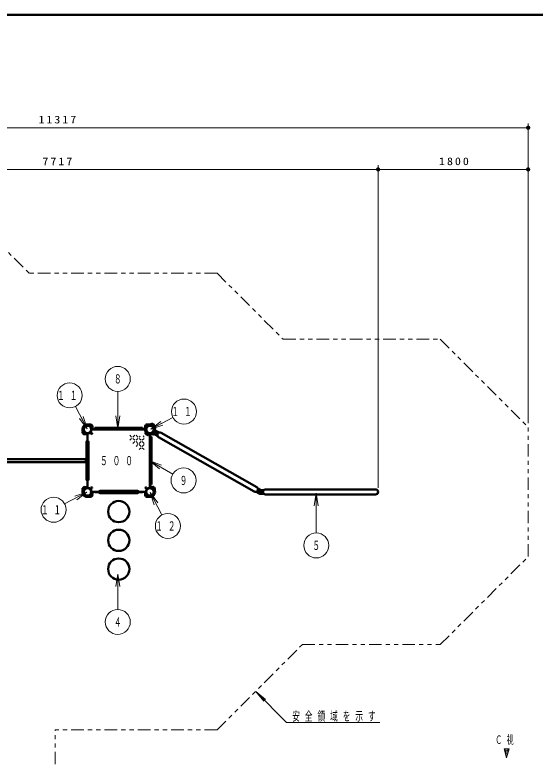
# Model space of a CAD drawing. Units: millimetres on the paper, scale 1:50. Extents: x -385 to 0, y -594 to 267.
# Drawn here: x -256.8 to -132, y 88.3 to 267 of the extents above; entities that cross this region are included whole.
import ezdxf
from ezdxf.enums import TextEntityAlignment as Align

# ---------------------------------------------------------------- set-up
doc = ezdxf.new("R2010")
doc.units = ezdxf.units.MM
for name, pattern in [('USER1', [4.5, 2.5, -2]), ('USER2', [6, 3, -1, 1, -1]), ('USER3', [8, 3, -1, 1, -1, 1, -1])]:
    doc.linetypes.add(name, pattern=pattern)
doc.layers.add('LY_1', color=140, linetype='Continuous', lineweight=50)
doc.styles.add('ＭＳ ゴシック', font='')
doc.styles.get('ＭＳ ゴシック').set_extended_font_data('MS Gothic')

# ---------------------------------------------------------------- blocks, each defined once
blk = doc.blocks.new('filled_dot')
at = {"color": 0, "linetype": 'Continuous', "lineweight": -2, "const_width": 1.25}
blk.add_lwpolyline([(-0.625, 0, 1), (0.625, 0, 1)], format="xyb", close=True, dxfattribs=at)

msp = doc.modelspace()

# ---------------------------------------------------------------- linework, layer by layer
at = {"layer": 'LY_1', "color": 7}
msp.add_line((0, 267), (-385, 267), dxfattribs=at)
at = {"layer": 'LY_1', "color": 7, "lineweight": 13}
for p, q in [((-359.97, 239.948), (-133.639, 239.948)), ((-133.639, 169.125), (-133.639, 240.948)), ((-169.639, 153.608), (-169.639, 230.948)), ((-323.97, 229.948), (-169.639, 229.948)), ((-169.639, 229.948), (-133.639, 229.948)), ((-232.129, 167.84), (-232.12, 176.72)), ((-239.432, 167.778), (-242.26, 173.108)), ((-239.432, 167.778), (-241.28, 170.194)), ((-239.432, 167.778), (-240.838, 170.428)), ((-240.396, 170.663), (-239.432, 167.778)), ((-232.129, 167.84), (-232.626, 170.841)), ((-231.626, 170.84), (-232.129, 167.84)), ((-232.129, 167.84), (-232.126, 170.84)), ((-224.216, 167.655), (-218.886, 170.483)), ((-224.216, 167.655), (-221.8, 169.503)), ((-224.216, 167.655), (-221.566, 169.061)), ((-221.331, 168.619), (-224.216, 167.655)), ((-229.237, 166.206), (-228.787, 165.756)), ((-228.487, 165.756), (-228.037, 166.206)), ((-227.737, 166.206), (-227.287, 165.756)), ((-229.237, 165.006), (-228.787, 165.456)), ((-228.487, 165.456), (-228.037, 165.006)), ((-228.487, 164.256), (-228.037, 164.706)), ((-227.737, 165.006), (-227.287, 165.456)), ((-227.737, 164.706), (-227.287, 164.256)), ((-226.987, 165.756), (-226.748, 165.996)), ((-226.987, 165.456), (-226.537, 165.006)), ((-226.987, 164.256), (-226.537, 164.706)), ((-226.237, 165.006), (-225.787, 165.456)), ((-226.237, 164.706), (-225.787, 164.256)), ((-226.055, 166.024), (-225.787, 165.756)), ((-227.737, 163.506), (-227.287, 163.956)), ((-226.987, 163.956), (-226.537, 163.506)), ((-226.987, 162.756), (-226.537, 163.206)), ((-226.237, 163.506), (-225.787, 163.956)), ((-226.237, 163.206), (-225.787, 162.756)), ((-222.113, 158.16), (-224.45, 160.106)), ((-224.45, 160.106), (-221.608, 159.023)), ((-224.45, 160.106), (-221.861, 158.592)), ((-224.45, 160.106), (-218.927, 156.876)), ((-239.555, 152.562), (-244.885, 149.734)), ((-242.439, 151.598), (-239.555, 152.562)), ((-239.555, 152.562), (-242.205, 151.156)), ((-239.555, 152.562), (-241.971, 150.714)), ((-223.375, 149.554), (-224.339, 152.439)), ((-224.339, 152.439), (-222.491, 150.023)), ((-224.339, 152.439), (-222.933, 149.789)), ((-224.339, 152.439), (-221.511, 147.109)), ((-184.996, 149.311), (-184.497, 152.312)), ((-184.497, 152.312), (-183.996, 149.312)), ((-184.497, 152.312), (-184.496, 149.312)), ((-184.497, 152.312), (-184.492, 142.783)), ((-232.617, 129.902), (-232.117, 132.902)), ((-232.117, 132.902), (-231.617, 129.902)), ((-232.117, 132.902), (-232.117, 129.902)), ((-232.117, 132.902), (-232.117, 124.434)), ((-191.599, 97.353), (-199.006, 104.76)), ((-199.006, 104.76), (-197.078, 102.462)), ((-199.006, 104.76), (-196.708, 102.832)), ((-191.599, 97.353), (-169.259, 97.353)), ((-138.229, 91.016), (-139.386, 91.016)), ((-138.807, 88.856), (-139.386, 91.016)), ((-139.382, 91), (-138.233, 91)), ((-139.248, 90.5), (-138.367, 90.5)), ((-139.114, 90), (-138.501, 90)), ((-139, 89.575), (-139, 91.016)), ((-138.98, 89.5), (-138.635, 89.5)), ((-138.229, 91.016), (-138.807, 88.856)), ((-138.5, 90.003), (-138.5, 91.016)), ((-138.846, 89), (-138.769, 89))]:
    msp.add_line(p, q, dxfattribs=at)
at = {"layer": 'LY_1', "color": 7, "linetype": 'USER3', "lineweight": 13}
for p, q in [((-268.274, 219.948), (-253.382, 205.057)), ((-208.274, 205.057), (-253.382, 205.057)), ((-208.274, 205.057), (-192.43, 189.213)), ((-192.43, 189.213), (-154.727, 189.213)), ((-154.727, 189.213), (-133.639, 168.125)), ((-133.639, 137.092), (-133.639, 168.125)), ((-154.727, 116.003), (-133.639, 137.092)), ((-208.274, 95.558), (-187.829, 116.003)), ((-187.829, 116.003), (-154.727, 116.003)), ((-208.274, 95.558), (-247.185, 95.558)), ((-247.185, 71.317), (-247.185, 95.558))]:
    msp.add_line(p, q, dxfattribs=at)
at = {"layer": 'LY_1'}
for p, q in [((-240.363, 168.304), (-240.366, 168.306)), ((-240.081, 168.587), (-240.083, 168.589)), ((-238.744, 168.293), (-238.411, 168.626)), ((-238.701, 168.25), (-238.368, 168.583)), ((-238.412, 168.683), (-238.527, 168.791)), ((-238.311, 168.582), (-238.203, 168.467)), ((-237.535, 167.988), (-226.235, 167.988)), ((-225.46, 168.582), (-225.567, 168.467)), ((-225.513, 168.018), (-225.516, 168.02)), ((-225.069, 168.25), (-225.403, 168.583)), ((-225.027, 168.293), (-225.36, 168.626)), ((-225.359, 168.683), (-225.244, 168.791)), ((-225.316, 168.366), (-225.319, 168.368)), ((-223.949, 168.439), (-223.716, 168.848)), ((-223.897, 168.409), (-223.664, 168.819)), ((-223.733, 168.904), (-223.862, 168.971)), ((-223.851, 168.49), (-223.747, 168.43)), ((-223.769, 168.391), (-223.606, 168.679)), ((-223.766, 168.377), (-223.331, 168.1)), ((-223.733, 168.698), (-223.628, 168.639)), ((-223.69, 168.587), (-223.688, 168.589)), ((-223.609, 168.833), (-223.475, 168.751)), ((-223.593, 168.683), (-223.467, 168.62)), ((-223.407, 168.304), (-223.405, 168.306)), ((-240.46, 166.635), (-240.559, 166.741)), ((-240.069, 166.967), (-240.403, 166.634)), ((-240.027, 166.924), (-240.36, 166.591)), ((-240.359, 166.534), (-240.253, 166.434)), ((-239.355, 160.108), (-239.355, 166.516)), ((-231.885, 167.578), (-238.293, 167.578)), ((-237.635, 167.888), (-237.635, 167.708)), ((-237.535, 167.608), (-226.235, 167.608)), ((-231.885, 167.578), (-225.478, 167.578)), ((-226.135, 167.888), (-226.135, 167.708)), ((-225.162, 166.384), (-225.296, 166.466)), ((-224.874, 166.808), (-225.107, 166.398)), ((-224.822, 166.778), (-225.054, 166.369)), ((-225.038, 166.313), (-224.909, 166.246)), ((-224.415, 160.108), (-224.415, 166.516)), ((-223.744, 166.924), (-223.411, 166.591)), ((-223.701, 166.967), (-223.368, 166.634)), ((-223.412, 166.534), (-223.518, 166.434)), ((-223.114, 166.483), (-223.457, 166.662)), ((-222.615, 166.098), (-223.385, 166.535)), ((-223.311, 166.635), (-223.211, 166.741)), ((-222.767, 167.094), (-223.097, 167.297)), ((-223.06, 166.499), (-222.753, 167.041)), ((-222.181, 166.864), (-222.951, 167.3)), ((-198.776, 153.776), (-221.738, 166.802)), ((-239.657, 164.608), (-239.657, 155.608)), ((-239.113, 164.608), (-239.113, 155.608)), ((-224.385, 165.758), (-224.385, 154.458)), ((-224.105, 165.858), (-224.285, 165.858)), ((-224.005, 165.758), (-224.005, 154.458)), ((-199.373, 152.724), (-222.335, 165.75)), ((-283.985, 160.448), (-239.785, 160.448)), ((-283.985, 159.768), (-239.785, 159.768)), ((-239.785, 159.768), (-239.785, 160.448)), ((-239.355, 160.108), (-239.355, 153.701)), ((-224.415, 160.108), (-224.415, 153.701)), ((-240.359, 153.683), (-240.253, 153.782)), ((-224.105, 154.358), (-224.285, 154.358)), ((-223.412, 153.683), (-223.518, 153.782)), ((-240.46, 153.582), (-240.559, 153.476)), ((-240.069, 153.25), (-240.403, 153.583)), ((-240.363, 151.913), (-240.366, 151.911)), ((-240.027, 153.293), (-240.36, 153.626)), ((-238.744, 151.924), (-238.411, 151.591)), ((-238.701, 151.967), (-238.368, 151.634)), ((-231.885, 152.638), (-238.293, 152.638)), ((-237.625, 152.64), (-236.656, 152.64)), ((-237.625, 152.576), (-237.625, 152.64)), ((-237.625, 152.576), (-236.656, 152.576)), ((-236.385, 152.88), (-231.885, 152.88)), ((-236.385, 152.336), (-231.885, 152.336)), ((-227.385, 152.88), (-231.885, 152.88)), ((-231.885, 152.638), (-225.478, 152.638)), ((-227.385, 152.336), (-231.885, 152.336)), ((-226.145, 152.64), (-227.115, 152.64)), ((-226.145, 152.576), (-227.115, 152.576)), ((-226.145, 152.576), (-226.145, 152.64)), ((-225.069, 151.967), (-225.403, 151.634)), ((-225.027, 151.924), (-225.36, 151.591)), ((-223.744, 153.293), (-223.411, 153.626)), ((-223.701, 153.25), (-223.368, 153.583)), ((-223.407, 151.913), (-223.405, 151.911)), ((-223.311, 153.582), (-223.211, 153.476)), ((-198.93, 152.662), (-198.161, 152.226)), ((-198.496, 153.428), (-197.727, 152.991)), ((-197.059, 153.048), (-197.944, 153.048)), ((-197.059, 152.168), (-197.944, 152.168)), ((-196.644, 153.213), (-170.244, 153.213)), ((-196.644, 152.003), (-170.244, 152.003)), ((-240.081, 151.63), (-240.083, 151.628)), ((-238.412, 151.534), (-238.527, 151.426)), ((-238.311, 151.635), (-238.203, 151.75)), ((-225.46, 151.635), (-225.567, 151.75)), ((-225.359, 151.534), (-225.244, 151.426)), ((-223.69, 151.63), (-223.688, 151.628))]:
    msp.add_line(p, q, dxfattribs=at)
at = {"layer": 'LY_1', "color": 7, "linetype": 'USER1', "lineweight": 13}
for p, q in [((-224.043, 168.535), (-224.504, 168.765)), ((-224.03, 168.539), (-223.867, 168.827)), ((-223.903, 168.519), (-224.008, 168.578)), ((-223.87, 168.84), (-223.989, 168.916)), ((-223.785, 168.728), (-223.889, 168.787)), ((-225.536, 167.66), (-225.582, 167.704)), ((-225.535, 167.54), (-225.58, 167.494)), ((-225.284, 167.662), (-225.536, 167.66)), ((-225.535, 167.54), (-225.536, 167.66)), ((-225.283, 167.542), (-225.535, 167.54)), ((-225.005, 166.84), (-225.44, 167.117)), ((-225.178, 166.534), (-225.304, 166.597)), ((-225.002, 166.826), (-225.165, 166.538)), ((-225.038, 166.519), (-225.143, 166.578)), ((-224.92, 166.727), (-225.024, 166.787)), ((-224.986, 166.489), (-224.882, 166.43)), ((-224.741, 166.678), (-224.904, 166.39)), ((-224.901, 166.377), (-224.782, 166.301)), ((-224.868, 166.698), (-224.763, 166.639)), ((-224.728, 166.682), (-224.266, 166.452)), ((-223.236, 167.142), (-223.395, 166.862)), ((-223.392, 166.848), (-223.014, 166.581)), ((-223.358, 166.909), (-223.053, 166.694)), ((-222.916, 166.934), (-223.258, 167.085)), ((-223.223, 167.146), (-222.8, 166.958)), ((-223.075, 166.635), (-223.05, 166.681)), ((-222.878, 166.983), (-222.904, 166.938))]:
    msp.add_line(p, q, dxfattribs=at)
at = {"layer": 'LY_1', "color": 7, "linetype": 'USER2', "lineweight": 13}
for p, q in [((-223.537, 168.449), (-224.156, 168.8)), ((-224.672, 166.449), (-225.291, 166.8))]:
    msp.add_line(p, q, dxfattribs=at)
at = {"layer": 'LY_1', "color": 7, "lineweight": 13}
for centre in [(-232.117, 179.72), (-243.666, 175.758), (-216.236, 171.889), (-216.338, 155.362), (-247.535, 148.328), (-220.105, 144.459), (-184.49, 139.783), (-232.117, 121.434)]:
    msp.add_circle(centre, 3, dxfattribs=at)
at = {"layer": 'LY_1'}
for centre, radius in [((-239.385, 167.608), 0.891), ((-224.385, 167.608), 0.891), ((-238.395, 166.619), 0.13), ((-225.375, 166.619), 0.13), ((-223.168, 166.918), 0.15), ((-223.168, 166.918), 0.12), ((-238.395, 153.598), 0.13), ((-225.375, 153.598), 0.13), ((-239.385, 152.608), 0.891), ((-224.385, 152.608), 0.891), ((-197.944, 152.608), 0.15), ((-197.944, 152.608), 0.15), ((-231.885, 147.908), 2.55), ((-231.885, 141.008), 2.55), ((-231.885, 134.108), 2.55)]:
    msp.add_circle(centre, radius, dxfattribs=at)
for centre, radius, start, end in [((-239.385, 167.608), 1.2, 135, 192.27281), ((-240.352, 168.32), 0.02, 143.62693, 225), ((-239.385, 167.608), 1.22, 135, 143.62693), ((-239.385, 167.608), 0.9, 135, 220.72934), ((-239.385, 167.608), 1.22, 126.37307, 135), ((-239.385, 167.608), 1.2, 77.72719, 135), ((-240.097, 168.575), 0.02, 45, 126.37307), ((-239.385, 167.608), 0.9, 49.27066, 135), ((-238.918, 169.758), 1, 257.72719, 287.54116), ((-238.772, 168.321), 0.04, 229.27066, 315), ((-239.385, 167.608), 0.9, 315, 40.72934), ((-238.673, 168.222), 0.04, 135, 220.72934), ((-238.586, 168.709), 0.1, 47, 107.54116), ((-238.439, 168.654), 0.04, 315, 47), ((-238.34, 168.555), 0.04, 43, 135), ((-237.236, 168.076), 1, 162.45884, 192.27281), ((-238.285, 168.408), 0.1, 342.45884, 43), ((-237.535, 167.888), 0.1, 90, 180), ((-226.235, 167.888), 0.1, 0, 90), ((-225.486, 168.408), 0.1, 137, 197.54116), ((-224.385, 167.608), 1.2, 150.43431, 207.70712), ((-226.535, 168.076), 1, 347.72719, 17.54116), ((-225.506, 168.037), 0.02, 159.06124, 240.43431), ((-224.385, 167.608), 1.22, 150.43431, 159.06124), ((-225.431, 168.555), 0.04, 45, 137), ((-224.385, 167.608), 1.22, 141.80739, 150.43431), ((-224.385, 167.608), 1.2, 93.16151, 150.43431), ((-225.332, 168.654), 0.04, 133, 225), ((-225.329, 168.35), 0.02, 60.43431, 141.80739), ((-224.385, 167.608), 0.9, 139.27066, 225), ((-224.385, 167.608), 0.9, 150.43431, 236.16365), ((-225.185, 168.709), 0.1, 72.45884, 133), ((-224.385, 167.608), 0.9, 64.70497, 150.43431), ((-224.853, 169.758), 1, 252.45884, 282.27281), ((-225.098, 168.222), 0.04, 319.27066, 45), ((-224.999, 168.321), 0.04, 225, 310.72934), ((-224.385, 167.608), 0.9, 45, 130.72934), ((-224.385, 167.608), 1.2, 45, 102.27281), ((-224.507, 169.805), 1, 273.16151, 302.97548), ((-223.984, 168.458), 0.04, 244.70497, 330.43431), ((-223.908, 168.882), 0.1, 62.43431, 122.97548), ((-223.862, 168.389), 0.04, 150.43431, 236.16365), ((-224.385, 167.608), 0.9, 330.43431, 56.16365), ((-223.76, 168.386), 0.01, 150.43431, 237.43431), ((-224.385, 167.608), 0.9, 319.27066, 45), ((-223.751, 168.868), 0.04, 330.43431, 62.43431), ((-223.674, 168.575), 0.02, 53.62693, 135), ((-223.63, 168.799), 0.04, 58.43431, 150.43431), ((-224.385, 167.608), 1.22, 45, 53.62693), ((-223.597, 168.674), 0.01, 63.43431, 150.43431), ((-224.385, 167.608), 1.2, 347.72719, 45), ((-224.385, 167.608), 1.22, 36.37307, 45), ((-223.537, 168.672), 0.1, 357.89315, 58.43431), ((-223.458, 168.638), 0.02, 243.43431, 359.65338), ((-222.438, 168.631), 1, 177.89315, 207.70712), ((-223.419, 168.32), 0.02, 315, 36.37307), ((-223.439, 167.931), 0.2, 18.83374, 57.43431), ((-224.385, 167.608), 1.2, 353.56671, 27.70712), ((-240.486, 166.809), 0.1, 162.45884, 223), ((-241.535, 167.141), 1, 342.45884, 12.27281), ((-240.431, 166.662), 0.04, 223, 315), ((-240.332, 166.563), 0.04, 135, 227), ((-240.185, 166.508), 0.1, 227, 287.54116), ((-239.853, 165.459), 1, 77.72719, 107.54116), ((-240.098, 166.995), 0.04, 315, 40.72934), ((-239.999, 166.896), 0.04, 49.27066, 135), ((-239.385, 167.608), 0.9, 229.27066, 315), ((-239.385, 167.608), 1.2, 257.72719, 271.43254), ((-239.255, 166.516), 0.1, 96.78718, 180), ((-239.385, 167.608), 1, 276.78718, 353.21282), ((-238.293, 167.478), 0.1, 90, 173.21282), ((-239.385, 167.608), 1.2, 358.56746, 12.27281), ((-237.535, 167.708), 0.1, 180, 270), ((-226.235, 167.708), 0.1, 270, 0), ((-224.385, 167.608), 1.2, 167.72719, 181.43254), ((-225.478, 167.478), 0.1, 6.78718, 90), ((-226.333, 166.586), 1, 357.89315, 27.70712), ((-224.385, 167.608), 1, 186.78718, 263.21282), ((-225.234, 166.545), 0.1, 177.89315, 238.43431), ((-225.141, 166.418), 0.04, 238.43431, 330.43431), ((-225.02, 166.349), 0.04, 150.43431, 242.43431), ((-224.385, 167.608), 0.9, 225, 310.72934), ((-224.863, 166.335), 0.1, 242.43431, 302.97548), ((-224.909, 166.828), 0.04, 330.43431, 56.16365), ((-224.787, 166.759), 0.04, 64.70497, 150.43431), ((-224.264, 165.412), 1, 93.16151, 122.97548), ((-224.385, 167.608), 0.9, 244.70497, 330.43431), ((-224.515, 166.516), 0.1, 0, 83.21282), ((-224.385, 167.608), 1.2, 268.56746, 282.27281), ((-224.385, 167.608), 1.2, 273.16151, 307.30192), ((-223.918, 165.459), 1, 72.45884, 102.27281), ((-223.772, 166.896), 0.04, 45, 130.72934), ((-223.673, 166.995), 0.04, 139.27066, 225), ((-223.55, 166.485), 0.2, 62.43431, 126.64375), ((-223.586, 166.508), 0.1, 252.45884, 313), ((-223.168, 166.918), 0.44, 60.43431, 240.43431), ((-223.439, 166.563), 0.04, 313, 45), ((-223.34, 166.662), 0.04, 225, 317), ((-222.236, 167.141), 1, 167.72719, 197.54116), ((-223.285, 166.809), 0.1, 317, 17.54116), ((-222.993, 167.468), 0.2, 174.22488, 238.43431), ((-223.095, 166.519), 0.04, 242.43431, 330.43431), ((-222.788, 167.06), 0.04, 330.43431, 58.43431), ((-222.037, 166.276), 0.605, 60.43431, 240.43431), ((-222.037, 166.276), 0.605, 103.77607, 197.09256), ((-239.385, 164.608), 0.272, 0, 180), ((-224.285, 165.758), 0.1, 90, 180), ((-224.105, 165.758), 0.1, 0, 90), ((-239.385, 155.608), 0.272, 180, 0), ((-240.332, 153.654), 0.04, 133, 225), ((-240.185, 153.709), 0.1, 72.45884, 133), ((-239.853, 154.758), 1, 252.45884, 282.27281), ((-239.385, 152.608), 1.2, 88.56746, 102.27281), ((-239.255, 153.701), 0.1, 180, 263.21282), ((-224.515, 153.701), 0.1, 276.78718, 0), ((-224.385, 152.608), 1.2, 77.72719, 91.43254), ((-224.285, 154.458), 0.1, 180, 270), ((-223.918, 154.758), 1, 257.72719, 287.54116), ((-224.105, 154.458), 0.1, 270, 0), ((-223.586, 153.709), 0.1, 47, 107.54116), ((-223.439, 153.654), 0.04, 315, 47), ((-199.075, 153.25), 0.605, 240.43431, 60.43431), ((-240.486, 153.408), 0.1, 137, 197.54116), ((-239.385, 152.608), 1.2, 167.72719, 225), ((-241.535, 153.076), 1, 347.72719, 17.54116), ((-240.431, 153.555), 0.04, 45, 137), ((-240.352, 151.897), 0.02, 135, 216.37307), ((-239.385, 152.608), 0.9, 139.27066, 225), ((-240.098, 153.222), 0.04, 319.27066, 45), ((-239.999, 153.321), 0.04, 225, 310.72934), ((-239.385, 152.608), 0.9, 225, 310.72934), ((-239.385, 152.608), 0.9, 45, 130.72934), ((-239.385, 152.608), 1, 6.78718, 83.21282), ((-238.772, 151.896), 0.04, 45, 130.72934), ((-239.385, 152.608), 0.9, 319.27066, 45), ((-238.673, 151.995), 0.04, 139.27066, 225), ((-238.293, 152.738), 0.1, 186.78718, 270), ((-237.236, 152.141), 1, 167.72719, 197.54116), ((-239.385, 152.608), 1.2, 347.72719, 1.43254), ((-236.385, 152.608), 0.272, 90, 270), ((-227.385, 152.608), 0.272, 270, 90), ((-224.385, 152.608), 1.2, 178.56746, 192.27281), ((-226.535, 152.141), 1, 342.45884, 12.27281), ((-225.478, 152.738), 0.1, 270, 353.21282), ((-224.385, 152.608), 1, 96.78718, 173.21282), ((-224.385, 152.608), 0.9, 135, 220.72934), ((-225.098, 151.995), 0.04, 315, 40.72934), ((-224.999, 151.896), 0.04, 49.27066, 135), ((-224.385, 152.608), 0.9, 49.27066, 135), ((-224.385, 152.608), 0.9, 229.27066, 315), ((-223.772, 153.321), 0.04, 229.27066, 315), ((-224.385, 152.608), 0.9, 315, 40.72934), ((-223.673, 153.222), 0.04, 135, 220.72934), ((-224.385, 152.608), 1.2, 315, 12.27281), ((-223.419, 151.897), 0.02, 323.62693, 45), ((-223.34, 153.555), 0.04, 43, 135), ((-222.236, 153.076), 1, 162.45884, 192.27281), ((-223.285, 153.408), 0.1, 342.45884, 43), ((-199.075, 153.25), 0.605, 283.77607, 17.09256), ((-197.944, 152.608), 0.44, 90, 270), ((-197.944, 152.608), 0.44, 240.43431, 60.43431), ((-196.644, 152.608), 0.605, 90, 270), ((-196.644, 152.608), 0.605, 133.34176, 226.65824), ((-170.244, 152.608), 0.605, 270, 90), ((-239.385, 152.608), 1.22, 216.37307, 225), ((-239.385, 152.608), 1.22, 225, 233.62693), ((-239.385, 152.608), 1.2, 225, 282.27281), ((-240.097, 151.642), 0.02, 233.62693, 315), ((-238.918, 150.459), 1, 72.45884, 102.27281), ((-238.586, 151.508), 0.1, 252.45884, 313), ((-238.439, 151.563), 0.04, 313, 45), ((-238.34, 151.662), 0.04, 225, 317), ((-238.285, 151.809), 0.1, 317, 17.54116), ((-225.486, 151.809), 0.1, 162.45884, 223), ((-225.431, 151.662), 0.04, 223, 315), ((-225.332, 151.563), 0.04, 135, 227), ((-225.185, 151.508), 0.1, 227, 287.54116), ((-224.853, 150.459), 1, 77.72719, 107.54116), ((-224.385, 152.608), 1.2, 257.72719, 315), ((-223.674, 151.642), 0.02, 225, 306.37307), ((-224.385, 152.608), 1.22, 306.37307, 315), ((-224.385, 152.608), 1.22, 315, 323.62693)]:
    msp.add_arc(centre, radius, start, end, dxfattribs=at)
at = {"layer": 'LY_1', "color": 7, "linetype": 'USER1', "lineweight": 13}
for centre, radius, start, end in [((-224.594, 168.587), 0.2, 63.43431, 102.03489), ((-224.039, 168.544), 0.01, 243.43431, 330.43431), ((-223.978, 168.933), 0.02, 121.21525, 237.43431), ((-223.875, 168.832), 0.01, 330.43431, 57.43431), ((-225.332, 167.286), 0.2, 198.83374, 237.43431), ((-225.313, 166.579), 0.02, 63.43431, 179.65338), ((-225.174, 166.543), 0.01, 243.43431, 330.43431), ((-225.01, 166.831), 0.01, 330.43431, 57.43431), ((-224.895, 166.385), 0.01, 150.43431, 237.43431), ((-224.793, 166.284), 0.02, 301.21525, 57.43431), ((-224.732, 166.673), 0.01, 63.43431, 150.43431), ((-224.177, 166.63), 0.2, 243.43431, 282.03489), ((-223.386, 166.857), 0.01, 150.43431, 234.72372), ((-223.352, 166.918), 0.01, 150.43431, 234.72372), ((-223.262, 167.076), 0.01, 66.14491, 150.43431), ((-223.227, 167.137), 0.01, 66.14491, 150.43431), ((-223.067, 166.631), 0.01, 150.43431, 234.72372), ((-223.058, 166.686), 0.01, 330.43431, 54.72372), ((-222.912, 166.943), 0.01, 246.14491, 330.43431), ((-222.869, 166.978), 0.01, 66.14491, 150.43431)]:
    msp.add_arc(centre, radius, start, end, dxfattribs=at)

# ---------------------------------------------------------------- block references
at = {"layer": 'LY_1', "color": 7, "lineweight": 13, "xscale": 0.4, "yscale": 0.4, "rotation": 180}
for p in [(-133.639, 239.948), (-169.639, 229.948), (-133.639, 229.948)]:
    msp.add_blockref('filled_dot', p, dxfattribs=at)
at = {"layer": 'LY_1', "color": 7, "lineweight": 13, "xscale": 0.4, "yscale": 0.4}
msp.add_blockref('filled_dot', (-169.639, 229.948), dxfattribs=at)

# ---------------------------------------------------------------- texts
at = {"layer": 'LY_1', "color": 7, "style": 'ＭＳ ゴシック', "width": 0.6}
for s, p in [('８', (-232.117, 179.72)), ('９', (-216.338, 155.362)), ('５', (-184.49, 139.783)), ('４', (-232.117, 121.434))]:
    msp.add_text(s, height=2.199, dxfattribs=at).set_placement(p, align=Align.MIDDLE_CENTER)
at = {"layer": 'LY_1', "color": 7, "style": 'ＭＳ ゴシック'}
for s, insert, char_height, attachment_point in [('\\T1.33;\\W1.15;11317', (-246.388, 240.948), 1.833, 8), ('\\T1.33;\\W1.15;7717', (-246.377, 230.948), 1.833, 8), ('\\T1.33;\\W1.15;1800', (-151.218, 230.948), 1.833, 8), ('\\T1.64;\\W0.6;１１', (-243.666, 175.758), 2.199, 5), ('\\T1.64;\\W0.6;１１', (-216.236, 171.889), 2.199, 5), ('\\T1.64;\\W0.6;５００', (-236.385, 160.108), 2.199, 4), ('\\T1.64;\\W0.6;１１', (-247.535, 148.328), 2.199, 5), ('\\T1.64;\\W0.6;１２', (-220.105, 144.459), 2.199, 5), ('\\T1.64;\\W0.6;安全領域を示す', (-190.259, 97.503), 2.199, 7), ('\\T1.64;\\W0.6;Ｃ視', (-138.807, 93.076), 1.979, 5)]:
    msp.add_mtext(s, dxfattribs=dict(at, insert=insert, char_height=char_height, attachment_point=attachment_point))

doc.saveas('drawing.dxf')
